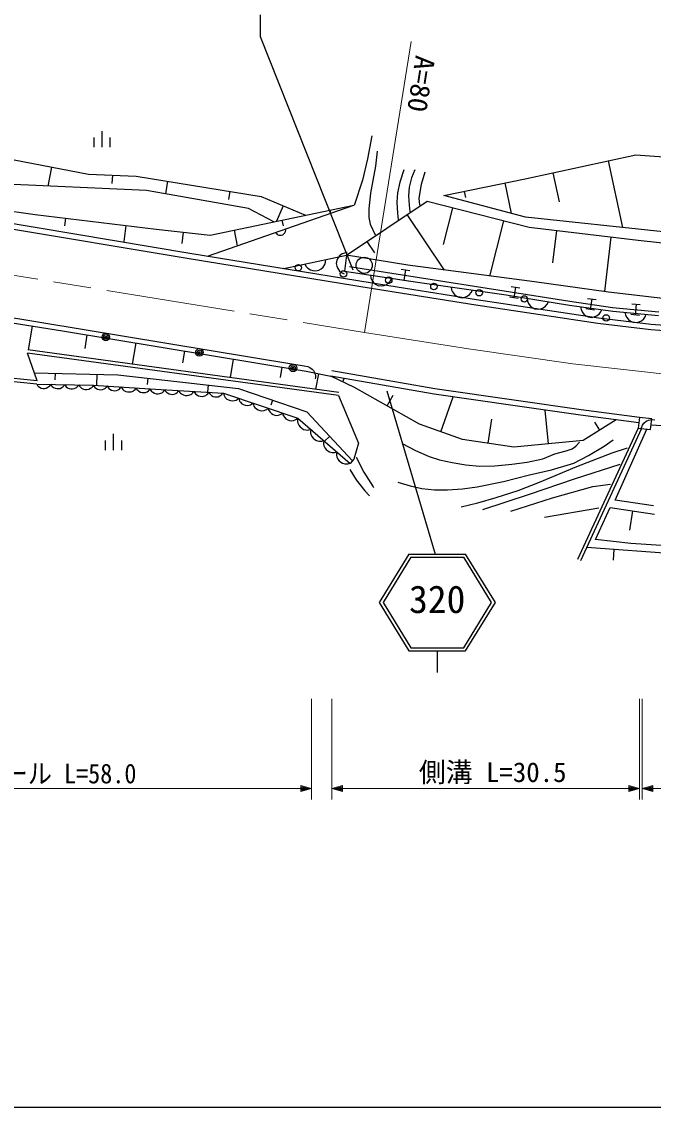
# Model space of a CAD drawing. Units: millimetres, scale not verified. Extents: x 40000 to 680000, y 20000 to 380000.
# Drawn here: x 97955 to 156684, y 205000 to 305890 of the extents above; entities that cross this region are included whole.
import ezdxf
from ezdxf.enums import TextEntityAlignment as Align

# ---------------------------------------------------------------- set-up
doc = ezdxf.new("R2010")
doc.units = ezdxf.units.MM
doc.header["$LTSCALE"] = 1000
doc.linetypes.add('CHAIN', pattern=[18.5, 12, -1.5, 3.5, -1.5])
for name, color, linetype, lineweight in [('M-BGD', 7, 'Continuous', 25), ('M-BMK', 2, 'CHAIN', 13), ('M-STR-HTXT', 7, 'Continuous', 13), ('M-STR-STRC', 7, 'Continuous', 25), ('M-TTL-BAND', 7, 'Continuous', 25)]:
    doc.layers.add(name, color=color, linetype=linetype, lineweight=lineweight)
doc.styles.add('ＭＳ ゴシック', font='')
doc.styles.get('ＭＳ ゴシック').set_extended_font_data('MS Gothic')

msp = doc.modelspace()

# ---------------------------------------------------------------- linework, layer by layer
at = {"layer": 'M-BGD'}
for p, q in [((105404, 295724), (105404, 294224)), ((104654, 295124), (104654, 294224)), ((106154, 295124), (106154, 294224)), ((97254, 293041), (104170, 291720)), ((144766, 291294), (155053, 293511)), ((152481, 292957), (153813, 286775)), ((155053, 293511), (165305, 292818)), ((100712, 292380), (100375, 290620)), ((104170, 291720), (108600, 291525)), ((106385, 291623), (106351, 290859)), ((147338, 291848), (147918, 289153)), ((109562, 290204), (95807, 290826)), ((108600, 291525), (120208, 289660)), ((111502, 291059), (111315, 289895)), ((137215, 289736), (144766, 291294)), ((142878, 290905), (143462, 288075)), ((85435, 289865), (99208, 287984)), ((119043, 288534), (109562, 290204)), ((117306, 290127), (117185, 289376)), ((120208, 289660), (124330, 287897)), ((144792, 287726), (137215, 289736)), ((139103, 290125), (139222, 289551)), ((115231, 284106), (128823, 288831)), ((115473, 286057), (128823, 288831)), ((122269, 288779), (121654, 287341)), ((128171, 284205), (135646, 289211)), ((135646, 289211), (145136, 286787)), ((138018, 288605), (137144, 285183)), ((94639, 287551), (113602, 284368)), ((99208, 287984), (110443, 286621)), ((102017, 287644), (101929, 286916)), ((121399, 287288), (119043, 288534)), ((126598, 288368), (126658, 288079)), ((133777, 287960), (137224, 282813)), ((157608, 286375), (144792, 287726)), ((94562, 287057), (113521, 283875)), ((107634, 286962), (107453, 285467)), ((110443, 286621), (115473, 286057)), ((122148, 287444), (122256, 286923)), ((122501, 286506), (122499, 286632)), ((142763, 287393), (141450, 282254)), ((145136, 286787), (155284, 285575)), ((112958, 286339), (112838, 285272)), ((117698, 286519), (117999, 285072)), ((121555, 286304), (121632, 286204)), ((121632, 286204), (121721, 286129)), ((121721, 286129), (121849, 286067)), ((121849, 286067), (121963, 286043)), ((121963, 286043), (122089, 286045)), ((122089, 286045), (122240, 286098)), ((122240, 286098), (122341, 286175)), ((122341, 286175), (122415, 286264)), ((122415, 286264), (122477, 286392)), ((122477, 286392), (122501, 286506)), ((147673, 286484), (147316, 283496)), ((152747, 285878), (152142, 280817)), ((155284, 285575), (163596, 284709)), ((130039, 285456), (130746, 284401)), ((113521, 283875), (130451, 281141)), ((113602, 284368), (130531, 281635)), ((122339, 282958), (128171, 284205)), ((126129, 283318), (126205, 283539)), ((126205, 283539), (126233, 283790)), ((127255, 283725), (127211, 283408)), ((127368, 283952), (127255, 283725)), ((127514, 284133), (127368, 283952)), ((127740, 284303), (127514, 284133)), ((127955, 284394), (127740, 284303)), ((128204, 284440), (127955, 284394)), ((128171, 284205), (127959, 282695)), ((133856, 283259), (128171, 284205)), ((122626, 282911), (122339, 282958)), ((124277, 283372), (124406, 283154)), ((124406, 283154), (124565, 282983)), ((124565, 282983), (124802, 282830)), ((124802, 282830), (125023, 282754)), ((125023, 282754), (125274, 282726)), ((125274, 282726), (125587, 282793)), ((125587, 282793), (125805, 282922)), ((125805, 282922), (125976, 283081)), ((125976, 283081), (126129, 283318)), ((127211, 283408), (127256, 283159)), ((127256, 283159), (127348, 282945)), ((127348, 282945), (127518, 282719)), ((127518, 282719), (127699, 282572)), ((127699, 282572), (127926, 282459)), ((127959, 282695), (134765, 281689)), ((128440, 283147), (148911, 279924)), ((133240, 282898), (134030, 282773)), ((133635, 282835), (133480, 281847)), ((145632, 281700), (133856, 283259)), ((130373, 282338), (130417, 282089)), ((130417, 282089), (130506, 281874)), ((130506, 281874), (130675, 281646)), ((130531, 281635), (140254, 280067)), ((130675, 281646), (130855, 281498)), ((130855, 281498), (131081, 281384)), ((131862, 281471), (132089, 281639)), ((132089, 281639), (132237, 281820)), ((132237, 281820), (132351, 282045)), ((133875, 281785), (133085, 281910)), ((134765, 281689), (142989, 280497)), ((152524, 280765), (145632, 281700)), ((79621, 281290), (123247, 274057)), ((130451, 281141), (140177, 279573)), ((131081, 281384), (131397, 281337)), ((131397, 281337), (131647, 281381)), ((131647, 281381), (131862, 281471)), ((137888, 281236), (137932, 280987)), ((137932, 280987), (138022, 280772)), ((138022, 280772), (138192, 280545)), ((138192, 280545), (138372, 280398)), ((139379, 280373), (139606, 280542)), ((139606, 280542), (139753, 280723)), ((139753, 280723), (139867, 280949)), ((142989, 280497), (148895, 279543)), ((143475, 281286), (144266, 281162)), ((143871, 281224), (143715, 280236)), ((158635, 280038), (152524, 280765)), ((138372, 280398), (138598, 280284)), ((138598, 280284), (138915, 280238)), ((138915, 280238), (139164, 280283)), ((139164, 280283), (139379, 280373)), ((140177, 279573), (151516, 277869)), ((140254, 280067), (151582, 278365)), ((144110, 280174), (143320, 280298)), ((144955, 280179), (144996, 279930)), ((144996, 279930), (145082, 279713)), ((145082, 279713), (145248, 279484)), ((145248, 279484), (145426, 279334)), ((146662, 279458), (146812, 279636)), ((146812, 279636), (146930, 279861)), ((148895, 279543), (152921, 278987)), ((148911, 279924), (152879, 279327)), ((150574, 280180), (151365, 280061)), ((150969, 280120), (150821, 279131)), ((154681, 279667), (155478, 279596)), ((155080, 279631), (154990, 278635)), ((90429, 278974), (101757, 277155)), ((145426, 279334), (145650, 279216)), ((145650, 279216), (145966, 279165)), ((145966, 279165), (146216, 279206)), ((146216, 279206), (146433, 279293)), ((146433, 279293), (146662, 279458)), ((149918, 279402), (149964, 279153)), ((149964, 279153), (150055, 278939)), ((150055, 278939), (150226, 278713)), ((150226, 278713), (150408, 278567)), ((150408, 278567), (150635, 278455)), ((151216, 279072), (150425, 279191)), ((150952, 278411), (151200, 278458)), ((151200, 278458), (151415, 278549)), ((151415, 278549), (151640, 278720)), ((151640, 278720), (151787, 278902)), ((151787, 278902), (151899, 279128)), ((152879, 279327), (157190, 278940)), ((152921, 278987), (157158, 278590)), ((154044, 278882), (154101, 278635)), ((154101, 278635), (154202, 278425)), ((155388, 278600), (154592, 278671)), ((155795, 278276), (155933, 278464)), ((155933, 278464), (156035, 278695)), ((98925, 277610), (98568, 275389)), ((150635, 278455), (150952, 278411)), ((151516, 277869), (156446, 277287)), ((151582, 278365), (156495, 277784)), ((154202, 278425), (154383, 278207)), ((154383, 278207), (154570, 278069)), ((154570, 278069), (154802, 277967)), ((154802, 277967), (155121, 277937)), ((155121, 277937), (155367, 277995)), ((155367, 277995), (155577, 278095)), ((155577, 278095), (155795, 278276)), ((156495, 277784), (161678, 277382)), ((101757, 277155), (124412, 273414)), ((104022, 276781), (103815, 275527)), ((156446, 277287), (161645, 276883)), ((99378, 272514), (67812, 275613)), ((108553, 276033), (108229, 274068)), ((99348, 272215), (67783, 275314)), ((127406, 271143), (98490, 275097)), ((99378, 272514), (98490, 275097)), ((127446, 271441), (98531, 275394)), ((113085, 275285), (112902, 274181)), ((117616, 274536), (117333, 272823)), ((122147, 273788), (121989, 272836)), ((123247, 274057), (124234, 273893)), ((124234, 273893), (124549, 273841)), ((124412, 273414), (126707, 272938)), ((124549, 273841), (124740, 273769)), ((124740, 273769), (124957, 273611)), ((124957, 273611), (125095, 273466)), ((125095, 273466), (125188, 273289)), ((136381, 271759), (126793, 273431)), ((99118, 273269), (106892, 273085)), ((101062, 273223), (101047, 272600)), ((104949, 273131), (104924, 272100)), ((106892, 273085), (118110, 271814)), ((109696, 272768), (109630, 272181)), ((125188, 273289), (125267, 273033)), ((125274, 272829), (125254, 272710)), ((125560, 273176), (125262, 271739)), ((125267, 273033), (125274, 272829)), ((136303, 271265), (126707, 272938)), ((128913, 271907), (126707, 272938)), ((127810, 272423), (127950, 272721)), ((99348, 272215), (104613, 272121)), ((99348, 272215), (99424, 272084)), ((99424, 272084), (99501, 272004)), ((99501, 272004), (99603, 271924)), ((99603, 271924), (99758, 271844)), ((99758, 271844), (99913, 271815)), ((99913, 271815), (100069, 271812)), ((100069, 271812), (100226, 271835)), ((100226, 271835), (100383, 271911)), ((100383, 271911), (100489, 271987)), ((100489, 271987), (100568, 272063)), ((100568, 272063), (100648, 272192)), ((100648, 272192), (100724, 272060)), ((100724, 272060), (100801, 271981)), ((100801, 271981), (100903, 271901)), ((100903, 271901), (101058, 271820)), ((101058, 271820), (101213, 271792)), ((101213, 271792), (101369, 271789)), ((101369, 271789), (101526, 271812)), ((101526, 271812), (101683, 271887)), ((101683, 271887), (101788, 271963)), ((101788, 271963), (101868, 272040)), ((101868, 272040), (101948, 272169)), ((101948, 272169), (102024, 272037)), ((102024, 272037), (102100, 271958)), ((102100, 271958), (102203, 271878)), ((102203, 271878), (102358, 271797)), ((102358, 271797), (102513, 271769)), ((102513, 271769), (102669, 271766)), ((102669, 271766), (102825, 271789)), ((102825, 271789), (102983, 271864)), ((102983, 271864), (103088, 271940)), ((103088, 271940), (103168, 272017)), ((103168, 272017), (103248, 272145)), ((103248, 272145), (103329, 272004)), ((103329, 272004), (103412, 271919)), ((103412, 271919), (103522, 271833)), ((103522, 271833), (103689, 271746)), ((103689, 271746), (103856, 271715)), ((103856, 271715), (104024, 271712)), ((104024, 271712), (104193, 271737)), ((104193, 271737), (104362, 271818)), ((104362, 271818), (104476, 271900)), ((104476, 271900), (104561, 271982)), ((104561, 271982), (104648, 272121)), ((104613, 272121), (109872, 271771)), ((104613, 272121), (104683, 271986)), ((104683, 271986), (104755, 271903)), ((104755, 271903), (104854, 271819)), ((104854, 271819), (105004, 271730)), ((105004, 271730), (105158, 271694)), ((105158, 271694), (105314, 271684)), ((105314, 271684), (105471, 271699)), ((105471, 271699), (105632, 271767)), ((105632, 271767), (105741, 271838)), ((105741, 271838), (105824, 271910)), ((105824, 271910), (105911, 272035)), ((105911, 272035), (105980, 271900)), ((105980, 271900), (106052, 271817)), ((106052, 271817), (106151, 271732)), ((106151, 271732), (106301, 271644)), ((106301, 271644), (106455, 271608)), ((106455, 271608), (106611, 271597)), ((106611, 271597), (106768, 271613)), ((106768, 271613), (106929, 271680)), ((106929, 271680), (107038, 271751)), ((107038, 271751), (107121, 271824)), ((107121, 271824), (107208, 271948)), ((107208, 271948), (107282, 271803)), ((107282, 271803), (107360, 271714)), ((107360, 271714), (107467, 271622)), ((107467, 271622), (107629, 271527)), ((107629, 271527), (107794, 271488)), ((107794, 271488), (107962, 271477)), ((107962, 271477), (108131, 271494)), ((108131, 271494), (108305, 271566)), ((108305, 271566), (108422, 271643)), ((108422, 271643), (108511, 271721)), ((108511, 271721), (108605, 271855)), ((108605, 271855), (108674, 271720)), ((108674, 271720), (108746, 271637)), ((108746, 271637), (108845, 271552)), ((108845, 271552), (108995, 271464)), ((108995, 271464), (109149, 271428)), ((109149, 271428), (109305, 271418)), ((109305, 271418), (109462, 271433)), ((109462, 271433), (109623, 271501)), ((109623, 271501), (109732, 271571)), ((109732, 271571), (109815, 271644)), ((109815, 271644), (109902, 271769)), ((109872, 271771), (116708, 271376)), ((109872, 271771), (109948, 271626)), ((109948, 271626), (110027, 271537)), ((110027, 271537), (110134, 271447)), ((110134, 271447), (110296, 271353)), ((110800, 271324), (110972, 271399)), ((110972, 271399), (111089, 271476)), ((111089, 271476), (111177, 271555)), ((111177, 271555), (111269, 271690)), ((111269, 271690), (111340, 271556)), ((111340, 271556), (111413, 271473)), ((111413, 271473), (111513, 271389)), ((112291, 271345), (112400, 271416)), ((112400, 271416), (112482, 271490)), ((112482, 271490), (112567, 271615)), ((112567, 271615), (112643, 271470)), ((112643, 271470), (112722, 271382)), ((113784, 271321), (113873, 271400)), ((113873, 271400), (113965, 271534)), ((113965, 271534), (114041, 271390)), ((115305, 272132), (115229, 271462)), ((115271, 271319), (115363, 271454)), ((115363, 271454), (115433, 271320)), ((118110, 271814), (124464, 269623)), ((134940, 268478), (128913, 271907)), ((143925, 270688), (136381, 271759)), ((110296, 271353), (110463, 271316)), ((110463, 271316), (110630, 271306)), ((110630, 271306), (110800, 271324)), ((111513, 271389), (111664, 271303)), ((111664, 271303), (111818, 271268)), ((111818, 271268), (111974, 271259)), ((111974, 271259), (112131, 271276)), ((112131, 271276), (112291, 271345)), ((112722, 271382), (112829, 271291)), ((112829, 271291), (112992, 271198)), ((112992, 271198), (113158, 271160)), ((113158, 271160), (113326, 271151)), ((113326, 271151), (113495, 271169)), ((113495, 271169), (113668, 271243)), ((113668, 271243), (113784, 271321)), ((114041, 271390), (114120, 271301)), ((114120, 271301), (114227, 271211)), ((114227, 271211), (114390, 271117)), ((114390, 271117), (114556, 271080)), ((114556, 271080), (114723, 271070)), ((114723, 271070), (114893, 271088)), ((114893, 271088), (115065, 271162)), ((115065, 271162), (115182, 271240)), ((115182, 271240), (115271, 271319)), ((115433, 271320), (115506, 271237)), ((115506, 271237), (115606, 271153)), ((115606, 271153), (115757, 271066)), ((115757, 271066), (115911, 271032)), ((115911, 271032), (116067, 271023)), ((116067, 271023), (116224, 271040)), ((116224, 271040), (116384, 271108)), ((116384, 271108), (116493, 271180)), ((116493, 271180), (116575, 271254)), ((116575, 271254), (116660, 271379)), ((116708, 271376), (123631, 269054)), ((116708, 271376), (116745, 271205)), ((116745, 271205), (116802, 271091)), ((116802, 271091), (116887, 270968)), ((116887, 270968), (117029, 270825)), ((117029, 270825), (117190, 270740)), ((117190, 270740), (117361, 270682)), ((117361, 270682), (117541, 270654)), ((117541, 270654), (117740, 270682)), ((117740, 270682), (117883, 270729)), ((117883, 270729), (117997, 270786)), ((117997, 270786), (118130, 270899)), ((118130, 270899), (118165, 270740)), ((118165, 270740), (118218, 270633)), ((118218, 270633), (118297, 270518)), ((118297, 270518), (118430, 270385)), ((119333, 270348), (119457, 270454)), ((119457, 270454), (119495, 270283)), ((121287, 270719), (121124, 270246)), ((127406, 271143), (129284, 266731)), ((131926, 270192), (132497, 271194)), ((143855, 270193), (136303, 271265)), ((136941, 267776), (138076, 271013)), ((149974, 269817), (143925, 270688)), ((118430, 270385), (118580, 270305)), ((118580, 270305), (118739, 270252)), ((118739, 270252), (118908, 270225)), ((118908, 270225), (119094, 270251)), ((119094, 270251), (119227, 270295)), ((119227, 270295), (119333, 270348)), ((119495, 270283), (119551, 270169)), ((119551, 270169), (119636, 270046)), ((119636, 270046), (119779, 269903)), ((119779, 269903), (119940, 269817)), ((119940, 269817), (120110, 269760)), ((120110, 269760), (120290, 269731)), ((120290, 269731), (120490, 269759)), ((120490, 269759), (120632, 269807)), ((120632, 269807), (120746, 269863)), ((120746, 269863), (120879, 269977)), ((120879, 269977), (120914, 269817)), ((120914, 269817), (120967, 269711)), ((120967, 269711), (121047, 269596)), ((121047, 269596), (121179, 269463)), ((121179, 269463), (121330, 269383)), ((121330, 269383), (121489, 269329)), ((121976, 269373), (122082, 269426)), ((122082, 269426), (122206, 269532)), ((122206, 269532), (122244, 269361)), ((124464, 269623), (128703, 265081)), ((149903, 269322), (143855, 270193)), ((146944, 266659), (146640, 269792)), ((155404, 269114), (149974, 269817)), ((121489, 269329), (121657, 269303)), ((121657, 269303), (121843, 269329)), ((121843, 269329), (121976, 269373)), ((122244, 269361), (122301, 269247)), ((122301, 269247), (122386, 269123)), ((122386, 269123), (122528, 268981)), ((122528, 268981), (122689, 268895)), ((122689, 268895), (122860, 268838)), ((122860, 268838), (123040, 268809)), ((123040, 268809), (123239, 268837)), ((123239, 268837), (123382, 268884)), ((123382, 268884), (123496, 268941)), ((123496, 268941), (123629, 269055)), ((123631, 269054), (123599, 268870)), ((123599, 268870), (123609, 268735)), ((123609, 268735), (123643, 268578)), ((123631, 269054), (128495, 264847)), ((123643, 268578), (123725, 268380)), ((123725, 268380), (123850, 268230)), ((138941, 267075), (134940, 268478)), ((141332, 266711), (141675, 268966)), ((155339, 268618), (149903, 269322)), ((153244, 268889), (150165, 266971)), ((151705, 267930), (151233, 268686)), ((155404, 269114), (155287, 268121)), ((156542, 268980), (155404, 269114)), ((155580, 268155), (155679, 268388)), ((155679, 268388), (155814, 268578)), ((155814, 268578), (156028, 268762)), ((156028, 268762), (156237, 268866)), ((156237, 268866), (156522, 268925)), ((156425, 267987), (156542, 268980)), ((156477, 268430), (162596, 268062)), ((156522, 268925), (156841, 268900)), ((106474, 267581), (106474, 266081)), ((123850, 268230), (123995, 268105)), ((123995, 268105), (124161, 268003)), ((124161, 268003), (124369, 267950)), ((124369, 267950), (124529, 267939)), ((124529, 267939), (124664, 267949)), ((124664, 267949), (124841, 268007)), ((124841, 268007), (124809, 267823)), ((124809, 267823), (124819, 267688)), ((124819, 267688), (124853, 267532)), ((124853, 267532), (124935, 267333)), ((155287, 268121), (149646, 255903)), ((155600, 268084), (149918, 255777)), ((153127, 261411), (156090, 268026)), ((155287, 268121), (156425, 267987)), ((155568, 267995), (155580, 268155)), ((105724, 266981), (105724, 266081)), ((107224, 266981), (107224, 266081)), ((124935, 267333), (125060, 267184)), ((125060, 267184), (125205, 267058)), ((125205, 267058), (125371, 266957)), ((125371, 266957), (125579, 266904)), ((125579, 266904), (125739, 266892)), ((125739, 266892), (125874, 266902)), ((125874, 266902), (126051, 266961)), ((126051, 266961), (126019, 266777)), ((126019, 266777), (126029, 266641)), ((126029, 266641), (126063, 266485)), ((126063, 266485), (126146, 266287)), ((126583, 267352), (126110, 266910)), ((129284, 266731), (128846, 265241)), ((143722, 266347), (138941, 267075)), ((150165, 266971), (143722, 266347)), ((126146, 266287), (126270, 266137)), ((126270, 266137), (126415, 266011)), ((126415, 266011), (126581, 265910)), ((126581, 265910), (126789, 265857)), ((126789, 265857), (126949, 265846)), ((126949, 265846), (127084, 265856)), ((127084, 265856), (127262, 265914)), ((127262, 265914), (127230, 265730)), ((127230, 265730), (127239, 265595)), ((127239, 265595), (127273, 265438)), ((127273, 265438), (127356, 265240)), ((127356, 265240), (127480, 265090)), ((127480, 265090), (127625, 264965)), ((127625, 264965), (127791, 264863)), ((127791, 264863), (128000, 264810)), ((128000, 264810), (128159, 264799)), ((128159, 264799), (128295, 264809)), ((128295, 264809), (128472, 264867)), ((128846, 265241), (128495, 264847)), ((156712, 260891), (153127, 261411)), ((146578, 259857), (151622, 260724)), ((151321, 257773), (152688, 260735)), ((152688, 260735), (156793, 260112)), ((154740, 260423), (154469, 258636)), ((154594, 257410), (151321, 257773)), ((158387, 257150), (154594, 257410)), ((150510, 257060), (160570, 256318)), ((153025, 256875), (152950, 255853))]:
    msp.add_line(p, q, dxfattribs=at)
for points in [[(130523, 295293), (130122, 293148), (129646, 291174), (128884, 288795)], [(131005, 293847), (130851, 292455), (130603, 291145), (130380, 289963), (130228, 288491), (130247, 287691), (130350, 287089), (130831, 286095)], [(133492, 292131), (133112, 290992), (132888, 289977), (132831, 289104), (132887, 288104), (132952, 287484)], [(134514, 292131), (134206, 291390), (133972, 290505), (133916, 289704), (133973, 288826), (134051, 288216)], [(135440, 291899), (135103, 290748), (134892, 289478), (134958, 288853)], [(132932, 263107), (134079, 262752), (135172, 262520), (136333, 262395), (137534, 262370), (138928, 262466), (140314, 262666), (142741, 263168), (145163, 263775), (147228, 264251), (149292, 264876), (150656, 265576), (152124, 266458), (152953, 267036)], [(133334, 266696), (134567, 266033), (135829, 265474), (136814, 265167), (137989, 264919), (139242, 264704), (140524, 264592), (141937, 264623), (143529, 264769), (144965, 264957), (146426, 265274), (147537, 265716), (148568, 266010), (149133, 266206), (149484, 266449), (149827, 266820)], [(129064, 265427), (129776, 264035), (130634, 262657), (130673, 262611)], [(138811, 260817), (140371, 261174), (142078, 261675), (144108, 262334), (146117, 263107), (149566, 264556), (152847, 265826), (154283, 266294)], [(140823, 260569), (145182, 261968), (149346, 263410), (153602, 264777)], [(128476, 264282), (129064, 263323), (129849, 262279), (130302, 261838)], [(143422, 260414), (147320, 261632), (151048, 262692), (152705, 262921)]]:
    msp.add_lwpolyline(points, dxfattribs=at)
for centre, radius in [((129803, 283255), 750), ((123679, 283027), 300), ((127882, 282447), 300), ((132084, 281866), 300), ((136287, 281285), 300), ((140490, 280705), 300), ((144693, 280124), 300), ((152301, 278359), 300), ((105776, 276599), 350), ((105776, 276599), 210), ((105776, 276599), 70), ((114483, 275155), 350), ((114483, 275155), 210), ((114483, 275155), 70), ((123190, 273711), 350), ((123190, 273711), 210), ((123190, 273711), 70)]:
    msp.add_circle(centre, radius, dxfattribs=at)
at = {"layer": 'M-BMK'}
msp.add_line((87600, 283892), (129840, 277006), dxfattribs=at)
msp.add_lwpolyline([(167635, 272416), (163312, 272665), (158927, 273019), (149188, 274108), (139486, 275487), (129840, 277006)], dxfattribs=at)
at = {"layer": 'M-STR-HTXT'}
for p, q in [((129840, 277006), (134182, 304054)), ((124903, 233614), (124903, 242955)), ((126793, 242955), (126793, 233614)), ((155404, 233614), (155404, 242955)), ((155656, 242955), (155656, 233614)), ((68560, 234614), (124903, 234614)), ((123903, 234334), (123903, 234894)), ((123903, 234894), (124903, 234614)), ((124903, 234614), (123903, 234334)), ((123943, 234414), (123943, 234814)), ((123943, 234814), (124623, 234614)), ((124623, 234614), (123943, 234414)), ((123983, 234494), (123983, 234734)), ((123983, 234734), (124463, 234614)), ((124463, 234614), (123983, 234494)), ((124023, 234574), (124023, 234654)), ((124023, 234654), (124223, 234614)), ((124223, 234614), (124023, 234574)), ((126793, 234614), (127793, 234894)), ((127793, 234334), (126793, 234614)), ((126793, 234614), (155404, 234614)), ((127073, 234614), (127753, 234814)), ((127753, 234414), (127073, 234614)), ((127233, 234614), (127713, 234734)), ((127713, 234494), (127233, 234614)), ((127473, 234614), (127673, 234654)), ((127673, 234574), (127473, 234614)), ((127673, 234654), (127673, 234574)), ((127713, 234734), (127713, 234494)), ((127753, 234814), (127753, 234414)), ((127793, 234894), (127793, 234334)), ((154404, 234334), (154404, 234894)), ((154404, 234894), (155404, 234614)), ((155404, 234614), (154404, 234334)), ((154444, 234414), (154444, 234814)), ((154444, 234814), (155124, 234614)), ((155124, 234614), (154444, 234414)), ((154484, 234494), (154484, 234734)), ((154484, 234734), (154964, 234614)), ((154964, 234614), (154484, 234494)), ((154524, 234574), (154524, 234654)), ((154524, 234654), (154724, 234614)), ((154724, 234614), (154524, 234574)), ((155656, 234614), (156656, 234894)), ((156656, 234334), (155656, 234614)), ((155656, 234614), (217023, 234614)), ((155936, 234614), (156616, 234814)), ((156616, 234414), (155936, 234614)), ((156096, 234614), (156576, 234734)), ((156576, 234494), (156096, 234614)), ((156336, 234614), (156536, 234654)), ((156536, 234574), (156336, 234614)), ((156536, 234654), (156536, 234574)), ((156576, 234734), (156576, 234494)), ((156616, 234814), (156616, 234414)), ((156656, 234894), (156656, 234334))]:
    msp.add_line(p, q, dxfattribs=at)
at = {"layer": 'M-STR-STRC'}
for p, q in [((120125, 306516), (120125, 304516)), ((120125, 304516), (128741, 282823)), ((131907, 271576), (136387, 256415)), ((133963, 256415), (131199, 251915)), ((133963, 256415), (139235, 256415)), ((141999, 251915), (139235, 256415)), ((134131, 256115), (131551, 251915)), ((134131, 256115), (139068, 256115)), ((141647, 251915), (139068, 256115)), ((131199, 251915), (133963, 247415)), ((131551, 251915), (134131, 247715)), ((139068, 247715), (141647, 251915)), ((139235, 247415), (141999, 251915)), ((133963, 247415), (139235, 247415)), ((134131, 247715), (139068, 247715)), ((136599, 247415), (136599, 245415))]:
    msp.add_line(p, q, dxfattribs=at)
at = {"layer": 'M-TTL-BAND'}
msp.add_line((40000, 205000), (579000, 205000), dxfattribs=at)

# ---------------------------------------------------------------- texts
at = {"layer": 'M-STR-HTXT', "style": 'ＭＳ ゴシック', "width": 1.05}
msp.add_text('A=80', height=1833, rotation=261.2, dxfattribs=at).set_placement((134055, 302909), align=Align.BOTTOM_LEFT)
at = {"layer": 'M-STR-HTXT', "style": 'ＭＳ ゴシック', "width": 0.9}
msp.add_text('ガ－ドレール L=58.0', height=1833, dxfattribs=at).set_placement((87266, 234553), align=Align.BOTTOM_LEFT)
at = {"layer": 'M-STR-HTXT', "style": 'ＭＳ ゴシック'}
msp.add_text('側溝 L=30.5', height=1833, dxfattribs=at).set_placement((134884, 234678), align=Align.BOTTOM_LEFT)
at = {"layer": 'M-STR-STRC', "style": 'ＭＳ ゴシック'}
msp.add_text('320', height=2566, dxfattribs=at).set_placement((133974, 250165), align=Align.BOTTOM_LEFT)

doc.saveas('drawing.dxf')
